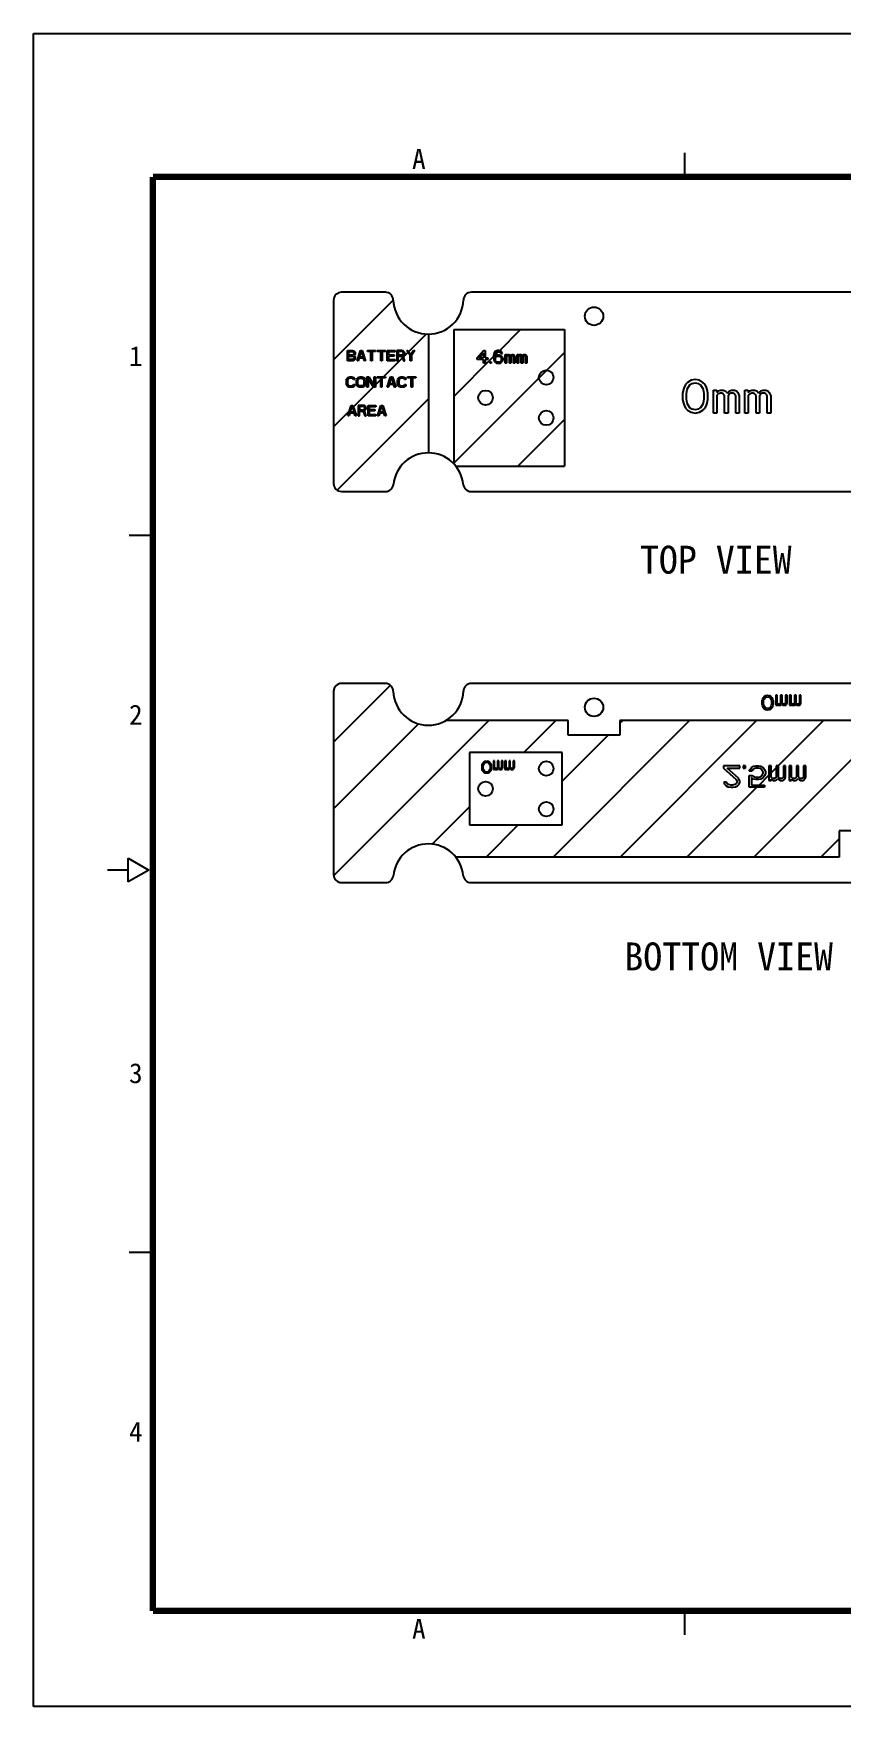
# Model space of a CAD drawing. Header units: millimetres. Extents: x 0 to 297, y 0 to 210.
# Drawn here: x 0 to 101.4, y 0 to 210 of the extents above; entities that cross this region are included whole.
import ezdxf

# ---------------------------------------------------------------- set-up
doc = ezdxf.new("R2010")
doc.units = ezdxf.units.MM
doc.header["$LTSCALE"] = 16.335
doc.layers.get('0').update_dxf_attribs({"linetype": 'CONTINUOUS'})

msp = doc.modelspace()

# ---------------------------------------------------------------- linework, layer by layer
at = {"color": 9, "linetype": 'Continuous'}
for p, q in [((0, 0), (0, 210)), ((0, 210), (297, 210)), ((297, 0), (0, 0))]:
    msp.add_line(p, q, dxfattribs=at)
at = {"color": 7, "linetype": 'Continuous'}
for p, q in [((81.75, 192), (81.75, 195)), ((37.67, 169.03), (45.17, 176.53)), ((37.67, 176.51), (37.67, 153.51)), ((44.17, 177.51), (38.67, 177.51)), ((121.17, 177.51), (54.97, 177.51)), ((47.11, 170.07), (49.3, 172.26)), ((49.57, 172.26), (49.57, 157.36)), ((52.75, 172.85), (52.75, 156)), ((52.75, 172.85), (66.65, 172.85)), ((58.48, 170.18), (61.15, 172.85)), ((66.65, 172.85), (66.65, 155.7)), ((39.4, 168.91), (39.4, 170.21)), ((39.4, 170.21), (40.05, 170.21)), ((40.05, 170.21), (40.19, 170.18)), ((40.19, 170.18), (40.29, 170.1)), ((40.62, 168.91), (41.05, 170.21)), ((41.05, 170.21), (41.27, 170.21)), ((41.27, 170.21), (41.7, 168.91)), ((41.92, 170.07), (41.92, 170.21)), ((41.92, 170.21), (42.95, 170.21)), ((42.95, 170.21), (42.95, 170.07)), ((43.16, 170.07), (43.16, 170.21)), ((43.16, 170.21), (44.19, 170.21)), ((44.19, 170.21), (44.19, 170.07)), ((44.41, 168.91), (44.41, 170.21)), ((44.41, 170.21), (45.39, 170.21)), ((45.39, 170.21), (45.39, 170.04)), ((45.6, 170.21), (45.6, 168.91)), ((46.25, 170.21), (45.6, 170.21)), ((46.39, 170.18), (46.25, 170.21)), ((46.5, 170.1), (46.39, 170.18)), ((47.28, 169.57), (46.85, 170.21)), ((46.85, 170.21), (47.01, 170.21)), ((47.01, 170.21), (47.36, 169.68)), ((47.36, 169.68), (47.71, 170.21)), ((47.88, 170.21), (47.44, 169.57)), ((47.71, 170.21), (47.88, 170.21)), ((55.71, 169.28), (56.51, 170.2)), ((56.51, 170.2), (56.71, 170.2)), ((56.71, 170.2), (56.71, 169.28)), ((58.11, 170.17), (57.94, 170.06)), ((58.27, 170.2), (58.11, 170.17)), ((58.41, 170.2), (58.27, 170.2)), ((58.57, 170.17), (58.41, 170.2)), ((58.74, 170.06), (58.57, 170.17)), ((40.05, 168.91), (39.4, 168.91)), ((39.56, 170.04), (39.56, 169.65)), ((40.08, 170.04), (39.56, 170.04)), ((39.56, 169.65), (40.08, 169.65)), ((39.56, 169.07), (39.56, 169.49)), ((39.56, 169.49), (40.08, 169.49)), ((40.08, 169.07), (39.56, 169.07)), ((40.19, 168.93), (40.05, 168.91)), ((40.16, 170.01), (40.08, 170.04)), ((40.08, 169.65), (40.16, 169.68)), ((40.08, 169.49), (40.16, 169.46)), ((40.16, 169.1), (40.08, 169.07)), ((40.21, 169.96), (40.16, 170.01)), ((40.16, 169.68), (40.21, 169.74)), ((40.16, 169.46), (40.21, 169.4)), ((40.21, 169.16), (40.16, 169.1)), ((40.29, 169.02), (40.19, 168.93)), ((40.24, 169.87), (40.21, 169.96)), ((40.21, 169.74), (40.24, 169.82)), ((40.21, 169.4), (40.24, 169.32)), ((40.24, 169.24), (40.21, 169.16)), ((40.24, 169.82), (40.24, 169.87)), ((40.29, 169.6), (40.24, 169.57)), ((40.24, 169.57), (40.29, 169.54)), ((40.24, 169.32), (40.24, 169.24)), ((40.29, 170.1), (40.38, 169.99)), ((40.38, 169.71), (40.29, 169.6)), ((40.29, 169.54), (40.38, 169.43)), ((40.38, 169.13), (40.29, 169.02)), ((40.38, 169.99), (40.4, 169.9)), ((40.4, 169.79), (40.38, 169.71)), ((40.38, 169.43), (40.4, 169.35)), ((40.4, 169.21), (40.38, 169.13)), ((40.4, 169.9), (40.4, 169.79)), ((40.4, 169.35), (40.4, 169.21)), ((40.78, 168.91), (40.62, 168.91)), ((40.89, 169.24), (40.78, 168.91)), ((41.43, 169.24), (40.89, 169.24)), ((40.92, 169.35), (41.16, 170.1)), ((41.4, 169.35), (40.92, 169.35)), ((41.16, 170.1), (41.4, 169.35)), ((41.54, 168.91), (41.43, 169.24)), ((41.7, 168.91), (41.54, 168.91)), ((42.35, 170.07), (41.92, 170.07)), ((42.35, 168.91), (42.35, 170.07)), ((42.51, 168.91), (42.35, 168.91)), ((42.51, 170.07), (42.51, 168.91)), ((42.95, 170.07), (42.51, 170.07)), ((43.6, 170.07), (43.16, 170.07)), ((43.6, 168.91), (43.6, 170.07)), ((43.76, 168.91), (43.6, 168.91)), ((43.76, 170.07), (43.76, 168.91)), ((44.19, 170.07), (43.76, 170.07)), ((43.94, 166.9), (46.31, 169.27)), ((45.39, 168.91), (44.41, 168.91)), ((44.57, 170.04), (44.57, 169.68)), ((45.39, 170.04), (44.57, 170.04)), ((44.57, 169.68), (45.28, 169.68)), ((44.57, 169.51), (44.57, 169.07)), ((45.28, 169.51), (44.57, 169.51)), ((44.57, 169.07), (45.39, 169.07)), ((45.28, 169.68), (45.28, 169.51)), ((45.39, 169.07), (45.39, 168.91)), ((45.6, 168.91), (45.76, 168.91)), ((45.76, 170.07), (45.76, 169.65)), ((46.28, 170.07), (45.76, 170.07)), ((45.76, 169.65), (46.28, 169.65)), ((45.76, 168.91), (45.76, 169.49)), ((45.76, 169.49), (46.23, 169.49)), ((46.23, 169.49), (46.44, 168.91)), ((46.36, 170.04), (46.28, 170.07)), ((46.28, 169.65), (46.36, 169.68)), ((46.41, 169.99), (46.36, 170.04)), ((46.36, 169.68), (46.41, 169.74)), ((46.39, 169.54), (46.5, 169.6)), ((46.63, 168.91), (46.39, 169.54)), ((46.44, 169.9), (46.41, 169.99)), ((46.41, 169.74), (46.44, 169.82)), ((46.44, 169.4), (47.01, 169.97)), ((46.44, 169.82), (46.44, 169.9)), ((46.44, 168.91), (46.63, 168.91)), ((46.58, 169.99), (46.5, 170.1)), ((46.5, 169.6), (46.58, 169.71)), ((46.6, 169.9), (46.58, 169.99)), ((46.58, 169.71), (46.6, 169.79)), ((46.6, 169.79), (46.6, 169.9)), ((47.28, 168.91), (47.28, 169.57)), ((47.44, 168.91), (47.28, 168.91)), ((47.44, 169.57), (47.44, 168.91)), ((52.75, 156.05), (66.65, 169.95)), ((52.75, 164.45), (57.74, 169.44)), ((55.71, 169.08), (55.71, 169.28)), ((56.51, 169.08), (55.71, 169.08)), ((55.94, 169.28), (56.51, 169.93)), ((56.51, 169.28), (55.94, 169.28)), ((56.51, 169.93), (56.51, 169.28)), ((56.51, 168.6), (56.51, 169.08)), ((56.71, 168.6), (56.51, 168.6)), ((56.71, 169.28), (57.04, 169.28)), ((56.71, 169.08), (56.71, 168.6)), ((57.04, 169.08), (56.71, 169.08)), ((57.04, 169.28), (57.04, 169.08)), ((57.31, 168.6), (57.31, 168.77)), ((57.31, 168.77), (57.47, 168.77)), ((57.47, 168.6), (57.31, 168.6)), ((57.47, 168.77), (57.47, 168.6)), ((57.77, 169.76), (57.74, 169.52)), ((57.74, 169.52), (57.74, 169.28)), ((57.74, 169.28), (57.77, 169.04)), ((57.84, 169.93), (57.77, 169.76)), ((57.77, 169.04), (57.84, 168.87)), ((57.94, 170.06), (57.84, 169.93)), ((57.84, 168.87), (57.94, 168.74)), ((57.91, 169.52), (57.94, 169.72)), ((58.11, 169.59), (57.91, 169.45)), ((57.91, 169.45), (57.91, 169.52)), ((57.92, 169.63), (58.33, 170.03)), ((57.94, 169.72), (57.97, 169.83)), ((57.97, 169.28), (57.94, 169.18)), ((57.94, 169.18), (57.94, 169.08)), ((57.94, 169.08), (57.97, 168.97)), ((57.94, 168.74), (58.11, 168.63)), ((57.97, 169.83), (58.04, 169.93)), ((58.04, 169.35), (57.97, 169.28)), ((57.97, 168.97), (58.04, 168.87)), ((58.04, 169.93), (58.14, 170)), ((58.14, 169.42), (58.04, 169.35)), ((58.04, 168.87), (58.14, 168.8)), ((58.27, 169.62), (58.11, 169.59)), ((58.11, 168.63), (58.27, 168.6)), ((58.14, 170), (58.24, 170.03)), ((58.24, 169.45), (58.14, 169.42)), ((58.14, 168.8), (58.24, 168.77)), ((58.24, 170.03), (58.44, 170.03)), ((58.47, 169.45), (58.24, 169.45)), ((58.24, 168.77), (58.47, 168.77)), ((58.44, 169.62), (58.27, 169.62)), ((58.27, 168.6), (58.44, 168.6)), ((58.44, 170.03), (58.54, 170)), ((58.61, 169.59), (58.44, 169.62)), ((58.44, 168.6), (58.61, 168.63)), ((58.57, 169.42), (58.47, 169.45)), ((58.47, 168.77), (58.57, 168.8)), ((58.54, 170), (58.64, 169.93)), ((58.67, 169.35), (58.57, 169.42)), ((58.57, 168.8), (58.67, 168.87)), ((58.77, 169.48), (58.61, 169.59)), ((58.61, 168.63), (58.77, 168.74)), ((58.64, 169.93), (58.71, 169.83)), ((58.74, 169.28), (58.67, 169.35)), ((58.67, 168.87), (58.74, 168.97)), ((58.71, 169.83), (58.87, 169.83)), ((58.84, 169.93), (58.74, 170.06)), ((58.77, 169.18), (58.74, 169.28)), ((58.74, 168.97), (58.77, 169.08)), ((58.87, 169.38), (58.77, 169.48)), ((58.77, 169.08), (58.77, 169.18)), ((58.77, 168.74), (58.87, 168.87)), ((58.87, 169.83), (58.84, 169.93)), ((58.94, 169.21), (58.87, 169.38)), ((58.87, 168.87), (58.94, 169.04)), ((58.94, 169.04), (58.94, 169.21)), ((59.21, 168.6), (59.21, 169.69)), ((59.21, 169.69), (59.37, 169.69)), ((59.37, 168.6), (59.21, 168.6)), ((59.37, 169.69), (59.37, 169.59)), ((59.37, 169.59), (59.44, 169.65)), ((59.44, 169.52), (59.37, 169.45)), ((59.37, 169.45), (59.37, 168.6)), ((59.44, 169.65), (59.54, 169.69)), ((59.54, 169.55), (59.44, 169.52)), ((59.54, 169.69), (59.67, 169.69)), ((59.61, 169.55), (59.54, 169.55)), ((59.67, 169.52), (59.61, 169.55)), ((59.67, 169.69), (59.77, 169.65)), ((59.71, 169.48), (59.67, 169.52)), ((59.74, 169.42), (59.71, 169.48)), ((59.74, 168.6), (59.74, 169.42)), ((59.91, 168.6), (59.74, 168.6)), ((59.77, 169.65), (59.87, 169.55)), ((59.87, 169.55), (59.97, 169.65)), ((59.94, 169.48), (59.91, 169.42)), ((59.91, 169.42), (59.91, 168.6)), ((59.97, 169.52), (59.94, 169.48)), ((59.97, 169.65), (60.07, 169.69)), ((60.04, 169.55), (59.97, 169.52)), ((60.14, 169.55), (60.04, 169.55)), ((60.07, 169.69), (60.21, 169.69)), ((60.21, 169.52), (60.14, 169.55)), ((60.21, 169.69), (60.31, 169.65)), ((60.24, 169.48), (60.21, 169.52)), ((60.27, 169.42), (60.24, 169.48)), ((60.27, 168.6), (60.27, 169.42)), ((60.44, 168.6), (60.27, 168.6)), ((60.31, 169.65), (60.37, 169.59)), ((60.37, 169.59), (60.44, 169.42)), ((60.44, 169.42), (60.44, 168.6)), ((60.71, 168.6), (60.71, 169.69)), ((60.71, 169.69), (60.87, 169.69)), ((60.87, 168.6), (60.71, 168.6)), ((60.87, 169.69), (60.87, 169.59)), ((60.87, 169.59), (60.94, 169.65)), ((60.94, 169.52), (60.87, 169.45)), ((60.87, 169.45), (60.87, 168.6)), ((60.94, 169.65), (61.04, 169.69)), ((61.04, 169.55), (60.94, 169.52)), ((61.04, 169.69), (61.17, 169.69)), ((61.11, 169.55), (61.04, 169.55)), ((61.17, 169.52), (61.11, 169.55)), ((61.17, 169.69), (61.27, 169.65)), ((61.21, 169.48), (61.17, 169.52)), ((61.24, 169.42), (61.21, 169.48)), ((61.24, 168.6), (61.24, 169.42)), ((61.41, 168.6), (61.24, 168.6)), ((61.27, 169.65), (61.37, 169.55)), ((61.37, 169.55), (61.47, 169.65)), ((61.44, 169.48), (61.41, 169.42)), ((61.41, 169.42), (61.41, 168.6)), ((61.47, 169.52), (61.44, 169.48)), ((61.47, 169.65), (61.57, 169.69)), ((61.54, 169.55), (61.47, 169.52)), ((61.64, 169.55), (61.54, 169.55)), ((61.57, 169.69), (61.71, 169.69)), ((61.71, 169.52), (61.64, 169.55)), ((61.71, 169.69), (61.81, 169.65)), ((61.74, 169.48), (61.71, 169.52)), ((61.77, 169.42), (61.74, 169.48)), ((61.77, 168.6), (61.77, 169.42)), ((61.94, 168.6), (61.77, 168.6)), ((61.81, 169.65), (61.87, 169.59)), ((61.87, 169.59), (61.94, 169.42)), ((61.94, 169.42), (61.94, 168.6)), ((39.28, 166.45), (39.31, 166.59)), ((39.28, 166.04), (39.28, 166.45)), ((39.31, 165.9), (39.28, 166.04)), ((39.31, 166.59), (39.36, 166.7)), ((39.36, 165.79), (39.31, 165.9)), ((39.36, 166.7), (39.47, 166.81)), ((39.47, 166.56), (39.44, 166.45)), ((39.44, 166.45), (39.44, 166.04)), ((39.44, 166.04), (39.47, 165.93)), ((39.47, 166.81), (39.58, 166.87)), ((39.52, 166.65), (39.47, 166.56)), ((39.47, 165.93), (39.52, 165.85)), ((39.61, 166.7), (39.52, 166.65)), ((39.58, 166.87), (39.71, 166.9)), ((39.71, 166.73), (39.61, 166.7)), ((39.71, 166.9), (39.96, 166.9)), ((39.96, 166.73), (39.71, 166.73)), ((39.96, 166.9), (40.09, 166.87)), ((40.07, 166.7), (39.96, 166.73)), ((40.15, 166.65), (40.07, 166.7)), ((40.09, 166.87), (40.2, 166.81)), ((40.17, 166.56), (40.15, 166.65)), ((40.15, 165.85), (40.17, 165.93)), ((40.34, 166.56), (40.17, 166.56)), ((40.17, 165.93), (40.34, 165.93)), ((40.2, 166.81), (40.31, 166.7)), ((40.31, 166.7), (40.34, 166.56)), ((40.34, 165.93), (40.31, 165.79)), ((40.55, 166.45), (40.58, 166.59)), ((40.55, 166.04), (40.55, 166.45)), ((40.58, 165.9), (40.55, 166.04)), ((40.58, 166.59), (40.63, 166.7)), ((40.63, 165.79), (40.58, 165.9)), ((40.63, 166.7), (40.74, 166.81)), ((40.72, 166.45), (40.74, 166.56)), ((40.72, 166.04), (40.72, 166.45)), ((40.74, 165.93), (40.72, 166.04)), ((40.74, 166.81), (40.85, 166.87)), ((40.74, 166.56), (40.8, 166.65)), ((40.8, 165.85), (40.74, 165.93)), ((40.8, 166.65), (40.88, 166.7)), ((40.85, 166.87), (40.99, 166.9)), ((40.88, 166.7), (40.99, 166.73)), ((40.99, 166.9), (41.2, 166.9)), ((40.99, 166.73), (41.2, 166.73)), ((41.2, 166.9), (41.34, 166.87)), ((41.2, 166.73), (41.31, 166.7)), ((41.31, 166.7), (41.39, 166.65)), ((41.34, 166.87), (41.45, 166.81)), ((41.39, 166.65), (41.45, 166.56)), ((41.45, 165.93), (41.39, 165.85)), ((41.45, 166.81), (41.56, 166.7)), ((41.45, 166.56), (41.47, 166.45)), ((41.47, 166.04), (41.45, 165.93)), ((41.47, 166.45), (41.47, 166.04)), ((41.56, 166.7), (41.61, 166.59)), ((41.61, 165.9), (41.56, 165.79)), ((41.61, 166.59), (41.64, 166.45)), ((41.64, 166.04), (41.61, 165.9)), ((41.64, 166.45), (41.64, 166.04)), ((41.85, 165.6), (41.85, 166.9)), ((41.85, 166.9), (42.1, 166.9)), ((42.02, 166.73), (42.02, 165.6)), ((42.69, 165.6), (42.02, 166.73)), ((42.1, 166.9), (42.77, 165.79)), ((42.77, 165.79), (42.77, 166.9)), ((42.77, 166.9), (42.94, 166.9)), ((42.94, 166.9), (42.94, 165.6)), ((42.94, 165.9), (43.59, 166.55)), ((43.15, 166.76), (43.15, 166.9)), ((43.15, 166.9), (44.18, 166.9)), ((43.59, 166.76), (43.15, 166.76)), ((43.59, 165.6), (43.59, 166.76)), ((43.75, 166.76), (43.75, 165.6)), ((43.75, 166.71), (43.8, 166.76)), ((44.18, 166.76), (43.75, 166.76)), ((44.18, 166.9), (44.18, 166.76)), ((44.4, 165.6), (44.83, 166.9)), ((44.67, 165.93), (44.56, 165.6)), ((45.21, 165.93), (44.67, 165.93)), ((44.7, 166.04), (44.94, 166.79)), ((45.18, 166.04), (44.7, 166.04)), ((44.83, 166.9), (45.05, 166.9)), ((44.94, 166.79), (45.18, 166.04)), ((45.05, 166.9), (45.48, 165.6)), ((45.32, 165.6), (45.21, 165.93)), ((45.7, 166.45), (45.73, 166.59)), ((45.7, 166.04), (45.7, 166.45)), ((45.73, 165.9), (45.7, 166.04)), ((45.73, 166.59), (45.78, 166.7)), ((45.78, 165.79), (45.73, 165.9)), ((45.78, 166.7), (45.89, 166.81)), ((45.89, 166.56), (45.86, 166.45)), ((45.86, 166.45), (45.86, 166.04)), ((45.86, 166.04), (45.89, 165.93)), ((45.89, 166.81), (46, 166.87)), ((45.94, 166.65), (45.89, 166.56)), ((45.89, 165.93), (45.94, 165.85)), ((46.02, 166.7), (45.94, 166.65)), ((46, 166.87), (46.13, 166.9)), ((46.13, 166.73), (46.02, 166.7)), ((46.13, 166.9), (46.38, 166.9)), ((46.38, 166.73), (46.13, 166.73)), ((46.38, 166.9), (46.51, 166.87)), ((46.48, 166.7), (46.38, 166.73)), ((46.57, 166.65), (46.48, 166.7)), ((46.51, 166.87), (46.62, 166.81)), ((46.59, 166.56), (46.57, 166.65)), ((46.57, 165.85), (46.59, 165.93)), ((46.76, 166.56), (46.59, 166.56)), ((46.59, 165.93), (46.76, 165.93)), ((46.62, 166.81), (46.73, 166.7)), ((46.73, 166.7), (46.76, 166.56)), ((46.76, 165.93), (46.73, 165.79)), ((46.97, 166.76), (46.97, 166.9)), ((46.97, 166.9), (48, 166.9)), ((47.41, 166.76), (46.97, 166.76)), ((47.41, 165.6), (47.41, 166.76)), ((47.57, 166.76), (47.57, 165.6)), ((48, 166.76), (47.57, 166.76)), ((48, 166.9), (48, 166.76)), ((81.84, 165.94), (81.67, 165.58)), ((82.1, 166.21), (81.84, 165.94)), ((82.54, 166.48), (82.1, 166.21)), ((82.63, 166.03), (82.37, 165.85)), ((83.07, 166.57), (82.54, 166.48)), ((83.07, 166.12), (82.63, 166.03)), ((83.6, 166.48), (83.07, 166.57)), ((83.51, 166.03), (83.07, 166.12)), ((83.77, 165.85), (83.51, 166.03)), ((84.03, 166.21), (83.6, 166.48)), ((84.3, 165.94), (84.03, 166.21)), ((84.47, 165.58), (84.3, 165.94)), ((38.12, 152.67), (49.57, 164.13)), ((39.47, 165.68), (39.36, 165.79)), ((39.58, 165.62), (39.47, 165.68)), ((39.52, 165.85), (39.61, 165.79)), ((39.71, 165.6), (39.58, 165.62)), ((39.61, 165.79), (39.71, 165.76)), ((39.71, 165.76), (39.96, 165.76)), ((39.96, 165.6), (39.71, 165.6)), ((39.96, 165.76), (40.07, 165.79)), ((40.09, 165.62), (39.96, 165.6)), ((40.07, 165.79), (40.15, 165.85)), ((40.2, 165.68), (40.09, 165.62)), ((40.16, 163.12), (42.67, 165.63)), ((40.31, 165.79), (40.2, 165.68)), ((40.74, 165.68), (40.63, 165.79)), ((40.85, 165.62), (40.74, 165.68)), ((40.88, 165.79), (40.8, 165.85)), ((40.99, 165.6), (40.85, 165.62)), ((40.99, 165.76), (40.88, 165.79)), ((41.2, 165.76), (40.99, 165.76)), ((41.2, 165.6), (40.99, 165.6)), ((41.31, 165.79), (41.2, 165.76)), ((41.34, 165.62), (41.2, 165.6)), ((41.39, 165.85), (41.31, 165.79)), ((41.45, 165.68), (41.34, 165.62)), ((41.56, 165.79), (41.45, 165.68)), ((42.02, 165.6), (41.85, 165.6)), ((42.94, 165.6), (42.69, 165.6)), ((43.75, 165.6), (43.59, 165.6)), ((44.56, 165.6), (44.4, 165.6)), ((45.48, 165.6), (45.32, 165.6)), ((45.89, 165.68), (45.78, 165.79)), ((46, 165.62), (45.89, 165.68)), ((45.94, 165.85), (46.02, 165.79)), ((46.13, 165.6), (46, 165.62)), ((46.02, 165.79), (46.13, 165.76)), ((46.13, 165.76), (46.38, 165.76)), ((46.38, 165.6), (46.13, 165.6)), ((46.38, 165.76), (46.48, 165.79)), ((46.51, 165.62), (46.38, 165.6)), ((46.48, 165.79), (46.57, 165.85)), ((46.62, 165.68), (46.51, 165.62)), ((46.73, 165.79), (46.62, 165.68)), ((47.57, 165.6), (47.41, 165.6)), ((81.58, 165.31), (81.49, 164.86)), ((81.49, 164.86), (81.49, 164.06)), ((81.49, 164.06), (81.58, 163.61)), ((81.67, 165.58), (81.58, 165.31)), ((82.02, 165.31), (81.93, 164.77)), ((81.93, 164.77), (81.93, 164.15)), ((81.93, 164.15), (82.02, 163.61)), ((82.37, 165.85), (82.02, 165.31)), ((84.12, 165.31), (83.77, 165.85)), ((84.21, 164.77), (84.12, 165.31)), ((84.12, 163.61), (84.21, 164.15)), ((84.21, 164.15), (84.21, 164.77)), ((84.56, 165.31), (84.47, 165.58)), ((84.65, 164.86), (84.56, 165.31)), ((84.56, 163.61), (84.65, 164.06)), ((84.65, 164.06), (84.65, 164.86)), ((85.35, 162.36), (85.35, 165.22)), ((85.35, 165.22), (85.79, 165.22)), ((85.79, 165.22), (85.79, 164.95)), ((85.79, 164.95), (85.96, 165.13)), ((85.96, 164.77), (85.79, 164.6)), ((85.79, 164.6), (85.79, 162.36)), ((85.96, 165.13), (86.23, 165.22)), ((86.23, 164.86), (85.96, 164.77)), ((86.23, 165.22), (86.58, 165.22)), ((86.4, 164.86), (86.23, 164.86)), ((86.58, 164.77), (86.4, 164.86)), ((86.58, 165.22), (86.84, 165.13)), ((86.66, 164.69), (86.58, 164.77)), ((86.75, 164.51), (86.66, 164.69)), ((86.75, 162.36), (86.75, 164.51)), ((86.84, 165.13), (87.1, 164.86)), ((87.1, 164.86), (87.37, 165.13)), ((87.28, 164.69), (87.19, 164.51)), ((87.19, 164.51), (87.19, 162.36)), ((87.37, 164.77), (87.28, 164.69)), ((87.37, 165.13), (87.63, 165.22)), ((87.54, 164.86), (87.37, 164.77)), ((87.81, 164.86), (87.54, 164.86)), ((87.63, 165.22), (87.98, 165.22)), ((87.98, 164.77), (87.81, 164.86)), ((87.98, 165.22), (88.24, 165.13)), ((88.07, 164.69), (87.98, 164.77)), ((88.16, 164.51), (88.07, 164.69)), ((88.16, 162.36), (88.16, 164.51)), ((88.24, 165.13), (88.42, 164.95)), ((88.42, 164.95), (88.59, 164.51)), ((88.59, 164.51), (88.59, 162.36)), ((89.3, 162.36), (89.3, 165.22)), ((89.3, 165.22), (89.73, 165.22)), ((89.73, 165.22), (89.73, 164.95)), ((89.73, 164.95), (89.91, 165.13)), ((89.91, 164.77), (89.73, 164.6)), ((89.73, 164.6), (89.73, 162.36)), ((89.91, 165.13), (90.17, 165.22)), ((90.17, 164.86), (89.91, 164.77)), ((90.17, 165.22), (90.52, 165.22)), ((90.35, 164.86), (90.17, 164.86)), ((90.52, 164.77), (90.35, 164.86)), ((90.52, 165.22), (90.79, 165.13)), ((90.61, 164.69), (90.52, 164.77)), ((90.7, 164.51), (90.61, 164.69)), ((90.7, 162.36), (90.7, 164.51)), ((90.79, 165.13), (91.05, 164.86)), ((91.05, 164.86), (91.31, 165.13)), ((91.23, 164.69), (91.14, 164.51)), ((91.14, 164.51), (91.14, 162.36)), ((91.31, 164.77), (91.23, 164.69)), ((91.31, 165.13), (91.58, 165.22)), ((91.49, 164.86), (91.31, 164.77)), ((91.75, 164.86), (91.49, 164.86)), ((91.58, 165.22), (91.93, 165.22)), ((91.93, 164.77), (91.75, 164.86)), ((91.93, 165.22), (92.19, 165.13)), ((92.02, 164.69), (91.93, 164.77)), ((92.1, 164.51), (92.02, 164.69)), ((92.1, 162.36), (92.1, 164.51)), ((92.19, 165.13), (92.37, 164.95)), ((92.37, 164.95), (92.54, 164.51)), ((92.54, 164.51), (92.54, 162.36)), ((37.67, 160.63), (39.65, 162.61)), ((39.45, 162.02), (39.88, 163.32)), ((39.61, 162.02), (39.45, 162.02)), ((39.72, 162.35), (39.61, 162.02)), ((40.26, 162.35), (39.72, 162.35)), ((39.75, 162.46), (39.99, 163.21)), ((40.24, 162.46), (39.75, 162.46)), ((39.87, 162.83), (40.05, 163.01)), ((39.88, 163.32), (40.1, 163.32)), ((39.99, 163.21), (40.24, 162.46)), ((40.1, 163.32), (40.53, 162.02)), ((40.37, 162.02), (40.26, 162.35)), ((40.53, 162.02), (40.37, 162.02)), ((40.75, 163.32), (40.75, 162.02)), ((41.4, 163.32), (40.75, 163.32)), ((40.75, 162.02), (40.91, 162.02)), ((40.91, 163.18), (40.91, 162.76)), ((41.43, 163.18), (40.91, 163.18)), ((40.91, 162.76), (41.43, 162.76)), ((40.91, 162.02), (40.91, 162.6)), ((40.91, 162.6), (41.37, 162.6)), ((41.37, 162.6), (41.59, 162.02)), ((41.54, 163.29), (41.4, 163.32)), ((41.51, 163.15), (41.43, 163.18)), ((41.43, 162.76), (41.51, 162.79)), ((41.56, 163.1), (41.51, 163.15)), ((41.51, 162.79), (41.56, 162.85)), ((41.64, 163.21), (41.54, 163.29)), ((41.54, 162.65), (41.64, 162.71)), ((41.78, 162.02), (41.54, 162.65)), ((41.59, 163.01), (41.56, 163.1)), ((41.56, 162.85), (41.59, 162.93)), ((41.59, 162.93), (41.59, 163.01)), ((41.59, 162.02), (41.78, 162.02)), ((41.73, 163.1), (41.64, 163.21)), ((41.64, 162.71), (41.73, 162.82)), ((41.75, 163.01), (41.73, 163.1)), ((41.73, 162.82), (41.75, 162.9)), ((41.75, 162.9), (41.75, 163.01)), ((42, 162.02), (42, 163.32)), ((42, 163.32), (42.97, 163.32)), ((42.97, 162.02), (42, 162.02)), ((42.16, 163.15), (42.16, 162.79)), ((42.97, 163.15), (42.16, 163.15)), ((42.16, 162.79), (42.86, 162.79)), ((42.16, 162.62), (42.16, 162.18)), ((42.86, 162.62), (42.16, 162.62)), ((42.16, 162.18), (42.97, 162.18)), ((42.86, 162.79), (42.86, 162.62)), ((42.97, 163.32), (42.97, 163.15)), ((42.97, 162.18), (42.97, 162.02)), ((43.19, 162.02), (43.62, 163.32)), ((43.35, 162.02), (43.19, 162.02)), ((43.46, 162.35), (43.35, 162.02)), ((44, 162.35), (43.46, 162.35)), ((43.49, 162.46), (43.73, 163.21)), ((43.97, 162.46), (43.49, 162.46)), ((43.62, 163.32), (43.84, 163.32)), ((43.73, 163.21), (43.97, 162.46)), ((43.84, 163.32), (44.27, 162.02)), ((44.11, 162.02), (44, 162.35)), ((44.27, 162.02), (44.11, 162.02)), ((81.58, 163.61), (81.67, 163.34)), ((81.67, 163.34), (81.84, 162.98)), ((81.84, 162.98), (82.1, 162.71)), ((82.02, 163.61), (82.37, 163.07)), ((82.1, 162.71), (82.54, 162.45)), ((82.37, 163.07), (82.63, 162.89)), ((82.54, 162.45), (83.07, 162.36)), ((82.63, 162.89), (83.07, 162.8)), ((83.07, 162.8), (83.51, 162.89)), ((83.07, 162.36), (83.6, 162.45)), ((83.51, 162.89), (83.77, 163.07)), ((83.6, 162.45), (84.03, 162.71)), ((83.77, 163.07), (84.12, 163.61)), ((84.03, 162.71), (84.3, 162.98)), ((84.3, 162.98), (84.47, 163.34)), ((84.47, 163.34), (84.56, 163.61)), ((85.79, 162.36), (85.35, 162.36)), ((87.19, 162.36), (86.75, 162.36)), ((88.59, 162.36), (88.16, 162.36)), ((89.73, 162.36), (89.3, 162.36)), ((91.14, 162.36), (90.7, 162.36)), ((92.54, 162.36), (92.1, 162.36)), ((60.8, 155.7), (66.65, 161.55)), ((53.01, 155.7), (66.65, 155.7)), ((38.67, 152.51), (44.2, 152.51)), ((54.94, 152.51), (121.2, 152.51)), ((15, 147), (12, 147)), ((37.67, 121.06), (44.8, 128.19)), ((44.17, 128.42), (38.67, 128.42)), ((121.17, 128.42), (54.97, 128.42)), ((37.67, 127.42), (37.67, 104.42)), ((91.46, 126.18), (91.5, 126.38)), ((91.46, 125.83), (91.46, 126.18)), ((91.5, 126.38), (91.54, 126.5)), ((91.54, 126.5), (91.62, 126.66)), ((91.62, 126.66), (91.73, 126.78)), ((91.65, 126.14), (91.69, 126.38)), ((91.65, 125.87), (91.65, 126.14)), ((91.69, 126.38), (91.85, 126.62)), ((91.73, 126.78), (91.93, 126.9)), ((91.85, 126.62), (91.96, 126.7)), ((91.93, 126.9), (92.16, 126.94)), ((91.96, 126.7), (92.16, 126.74)), ((92.16, 126.94), (92.39, 126.9)), ((92.16, 126.74), (92.35, 126.7)), ((92.35, 126.7), (92.47, 126.62)), ((92.39, 126.9), (92.58, 126.78)), ((92.47, 126.62), (92.62, 126.38)), ((92.58, 126.78), (92.7, 126.66)), ((92.62, 126.38), (92.66, 126.14)), ((92.66, 126.14), (92.66, 125.87)), ((92.7, 126.66), (92.78, 126.5)), ((92.78, 126.5), (92.82, 126.38)), ((92.82, 126.38), (92.86, 126.18)), ((92.86, 126.18), (92.86, 125.83)), ((93.17, 126.94), (93.17, 125.67)), ((93.36, 126.94), (93.17, 126.94)), ((93.36, 125.95), (93.36, 126.94)), ((93.79, 126.94), (93.79, 125.99)), ((93.98, 126.94), (93.79, 126.94)), ((93.98, 125.99), (93.98, 126.94)), ((94.41, 126.94), (94.41, 125.99)), ((94.6, 126.94), (94.41, 126.94)), ((94.6, 125.99), (94.6, 126.94)), ((94.91, 126.94), (94.91, 125.67)), ((95.1, 126.94), (94.91, 126.94)), ((95.1, 125.95), (95.1, 126.94)), ((95.53, 126.94), (95.53, 125.99)), ((95.72, 126.94), (95.53, 126.94)), ((95.72, 125.99), (95.72, 126.94)), ((96.15, 126.94), (96.15, 125.99)), ((96.34, 126.94), (96.15, 126.94)), ((96.34, 125.99), (96.34, 126.94)), ((91.5, 125.63), (91.46, 125.83)), ((91.54, 125.51), (91.5, 125.63)), ((91.62, 125.35), (91.54, 125.51)), ((91.73, 125.23), (91.62, 125.35)), ((91.69, 125.63), (91.65, 125.87)), ((91.85, 125.39), (91.69, 125.63)), ((91.93, 125.12), (91.73, 125.23)), ((91.96, 125.31), (91.85, 125.39)), ((92.16, 125.08), (91.93, 125.12)), ((92.16, 125.27), (91.96, 125.31)), ((92.35, 125.31), (92.16, 125.27)), ((92.39, 125.12), (92.16, 125.08)), ((92.47, 125.39), (92.35, 125.31)), ((92.58, 125.23), (92.39, 125.12)), ((92.62, 125.63), (92.47, 125.39)), ((92.7, 125.35), (92.58, 125.23)), ((92.66, 125.87), (92.62, 125.63)), ((92.78, 125.51), (92.7, 125.35)), ((92.82, 125.63), (92.78, 125.51)), ((92.86, 125.83), (92.82, 125.63)), ((93.17, 125.67), (93.36, 125.67)), ((93.44, 125.87), (93.36, 125.95)), ((93.36, 125.67), (93.36, 125.79)), ((93.36, 125.79), (93.44, 125.71)), ((93.55, 125.83), (93.44, 125.87)), ((93.44, 125.71), (93.55, 125.67)), ((93.63, 125.83), (93.55, 125.83)), ((93.55, 125.67), (93.71, 125.67)), ((93.71, 125.87), (93.63, 125.83)), ((93.75, 125.91), (93.71, 125.87)), ((93.71, 125.67), (93.82, 125.71)), ((93.79, 125.99), (93.75, 125.91)), ((93.82, 125.71), (93.94, 125.83)), ((93.94, 125.83), (94.06, 125.71)), ((94.02, 125.91), (93.98, 125.99)), ((94.06, 125.87), (94.02, 125.91)), ((94.13, 125.83), (94.06, 125.87)), ((94.06, 125.71), (94.17, 125.67)), ((94.25, 125.83), (94.13, 125.83)), ((94.17, 125.67), (94.33, 125.67)), ((94.33, 125.87), (94.25, 125.83)), ((94.37, 125.91), (94.33, 125.87)), ((94.33, 125.67), (94.44, 125.71)), ((94.41, 125.99), (94.37, 125.91)), ((94.44, 125.71), (94.52, 125.79)), ((94.52, 125.79), (94.6, 125.99)), ((94.91, 125.67), (95.1, 125.67)), ((95.18, 125.87), (95.1, 125.95)), ((95.1, 125.67), (95.1, 125.79)), ((95.1, 125.79), (95.18, 125.71)), ((95.3, 125.83), (95.18, 125.87)), ((95.18, 125.71), (95.3, 125.67)), ((95.37, 125.83), (95.3, 125.83)), ((95.3, 125.67), (95.45, 125.67)), ((95.45, 125.87), (95.37, 125.83)), ((95.49, 125.91), (95.45, 125.87)), ((95.45, 125.67), (95.57, 125.71)), ((95.53, 125.99), (95.49, 125.91)), ((95.57, 125.71), (95.68, 125.83)), ((95.68, 125.83), (95.8, 125.71)), ((95.76, 125.91), (95.72, 125.99)), ((95.8, 125.87), (95.76, 125.91)), ((95.88, 125.83), (95.8, 125.87)), ((95.8, 125.71), (95.92, 125.67)), ((95.99, 125.83), (95.88, 125.83)), ((95.92, 125.67), (96.07, 125.67)), ((96.07, 125.87), (95.99, 125.83)), ((96.11, 125.91), (96.07, 125.87)), ((96.07, 125.67), (96.19, 125.71)), ((96.15, 125.99), (96.11, 125.91)), ((96.19, 125.71), (96.27, 125.79)), ((96.27, 125.79), (96.34, 125.99)), ((37.67, 112.66), (48.35, 123.34)), ((37.68, 104.27), (57.17, 123.76)), ((67.12, 123.76), (51.77, 123.76)), ((61.54, 119.73), (65.57, 123.76)), ((65.23, 106.62), (82.37, 123.76)), ((66.37, 116.16), (72.13, 121.92)), ((67.12, 121.92), (67.12, 123.76)), ((73.62, 121.92), (67.12, 121.92)), ((73.62, 123.76), (73.62, 121.92)), ((73.62, 123.41), (73.97, 123.76)), ((124.37, 123.76), (73.62, 123.76)), ((73.63, 106.62), (90.77, 123.76)), ((90.43, 106.62), (107.57, 123.76)), ((93.5, 118.09), (99.17, 123.76)), ((54.75, 119.73), (54.75, 110.65)), ((66.37, 119.73), (54.75, 119.73)), ((66.37, 110.65), (66.37, 119.73)), ((56.31, 118.06), (56.34, 118.22)), ((56.31, 117.76), (56.31, 118.06)), ((56.34, 117.6), (56.31, 117.76)), ((56.34, 118.22), (56.37, 118.32)), ((56.37, 118.32), (56.44, 118.45)), ((56.44, 118.45), (56.54, 118.55)), ((56.47, 118.03), (56.5, 118.22)), ((56.47, 117.8), (56.47, 118.03)), ((56.5, 117.6), (56.47, 117.8)), ((56.5, 118.22), (56.63, 118.42)), ((56.54, 118.55), (56.7, 118.65)), ((56.63, 118.42), (56.73, 118.49)), ((56.7, 118.65), (56.89, 118.69)), ((56.73, 118.49), (56.89, 118.52)), ((56.89, 118.69), (57.09, 118.65)), ((56.89, 118.52), (57.05, 118.49)), ((57.05, 118.49), (57.15, 118.42)), ((57.09, 118.65), (57.25, 118.55)), ((57.15, 118.42), (57.28, 118.22)), ((57.25, 118.55), (57.34, 118.45)), ((57.28, 118.22), (57.31, 118.03)), ((57.31, 117.8), (57.28, 117.6)), ((57.31, 118.03), (57.31, 117.8)), ((57.34, 118.45), (57.41, 118.32)), ((57.41, 118.32), (57.44, 118.22)), ((57.44, 118.22), (57.47, 118.06)), ((57.47, 117.76), (57.44, 117.6)), ((57.47, 118.06), (57.47, 117.76)), ((57.73, 118.69), (57.73, 117.63)), ((57.89, 118.69), (57.73, 118.69)), ((57.73, 117.63), (57.89, 117.63)), ((57.89, 117.86), (57.89, 118.69)), ((57.96, 117.8), (57.89, 117.86)), ((57.89, 117.63), (57.89, 117.73)), ((57.89, 117.73), (57.96, 117.66)), ((58.05, 117.76), (57.96, 117.8)), ((57.96, 117.66), (58.05, 117.63)), ((58.12, 117.76), (58.05, 117.76)), ((58.05, 117.63), (58.18, 117.63)), ((58.18, 117.8), (58.12, 117.76)), ((58.22, 117.83), (58.18, 117.8)), ((58.18, 117.63), (58.28, 117.66)), ((58.25, 117.89), (58.22, 117.83)), ((58.25, 118.69), (58.25, 117.89)), ((58.41, 118.69), (58.25, 118.69)), ((58.28, 117.66), (58.38, 117.76)), ((58.38, 117.76), (58.47, 117.66)), ((58.41, 117.89), (58.41, 118.69)), ((58.44, 117.83), (58.41, 117.89)), ((58.47, 117.8), (58.44, 117.83)), ((58.54, 117.76), (58.47, 117.8)), ((58.47, 117.66), (58.57, 117.63)), ((58.64, 117.76), (58.54, 117.76)), ((58.57, 117.63), (58.7, 117.63)), ((58.7, 117.8), (58.64, 117.76)), ((58.73, 117.83), (58.7, 117.8)), ((58.7, 117.63), (58.8, 117.66)), ((58.76, 117.89), (58.73, 117.83)), ((58.76, 118.69), (58.76, 117.89)), ((58.93, 118.69), (58.76, 118.69)), ((58.8, 117.66), (58.86, 117.73)), ((58.86, 117.73), (58.93, 117.89)), ((58.93, 117.89), (58.93, 118.69)), ((59.18, 118.69), (59.18, 117.63)), ((59.35, 118.69), (59.18, 118.69)), ((59.18, 117.63), (59.35, 117.63)), ((59.35, 117.86), (59.35, 118.69)), ((59.41, 117.8), (59.35, 117.86)), ((59.35, 117.63), (59.35, 117.73)), ((59.35, 117.73), (59.41, 117.66)), ((59.51, 117.76), (59.41, 117.8)), ((59.41, 117.66), (59.51, 117.63)), ((59.57, 117.76), (59.51, 117.76)), ((59.51, 117.63), (59.64, 117.63)), ((59.64, 117.8), (59.57, 117.76)), ((59.67, 117.83), (59.64, 117.8)), ((59.64, 117.63), (59.73, 117.66)), ((59.7, 117.89), (59.67, 117.83)), ((59.7, 118.69), (59.7, 117.89)), ((59.86, 118.69), (59.7, 118.69)), ((59.73, 117.66), (59.83, 117.76)), ((59.83, 117.76), (59.93, 117.66)), ((59.86, 117.89), (59.86, 118.69)), ((59.89, 117.83), (59.86, 117.89)), ((59.93, 117.8), (59.89, 117.83)), ((59.99, 117.76), (59.93, 117.8)), ((59.93, 117.66), (60.02, 117.63)), ((60.09, 117.76), (59.99, 117.76)), ((60.02, 117.63), (60.15, 117.63)), ((60.15, 117.8), (60.09, 117.76)), ((60.19, 117.83), (60.15, 117.8)), ((60.15, 117.63), (60.25, 117.66)), ((60.22, 117.89), (60.19, 117.83)), ((60.22, 118.69), (60.22, 117.89)), ((60.38, 118.69), (60.22, 118.69)), ((60.25, 117.66), (60.31, 117.73)), ((60.31, 117.73), (60.38, 117.89)), ((60.38, 117.89), (60.38, 118.69)), ((86.62, 118.09), (86.62, 117.8)), ((88.65, 118.09), (86.62, 118.09)), ((86.62, 117.8), (88.2, 116.36)), ((88.48, 116.53), (87.07, 117.8)), ((87.07, 117.8), (88.65, 117.8)), ((88.65, 117.8), (88.65, 118.09)), ((89.1, 118.09), (89.1, 117.8)), ((89.39, 118.09), (89.1, 118.09)), ((89.1, 117.8), (89.39, 117.8)), ((89.39, 117.8), (89.39, 118.09)), ((89.84, 117.39), (89.95, 117.62)), ((89.95, 117.62), (90.12, 117.86)), ((90.12, 117.86), (90.4, 118.03)), ((90.29, 117.62), (90.18, 117.39)), ((90.46, 117.74), (90.29, 117.62)), ((90.4, 118.03), (90.69, 118.09)), ((90.69, 117.8), (90.46, 117.74)), ((90.69, 118.09), (91.02, 118.09)), ((91.02, 117.8), (90.69, 117.8)), ((91.02, 118.09), (91.31, 118.03)), ((91.25, 117.74), (91.02, 117.8)), ((91.42, 117.62), (91.25, 117.74)), ((91.31, 118.03), (91.59, 117.86)), ((91.53, 117.45), (91.42, 117.62)), ((91.59, 117.86), (91.76, 117.62)), ((91.76, 117.62), (91.87, 117.34)), ((92.32, 118.09), (92.32, 116.24)), ((92.6, 118.09), (92.32, 118.09)), ((92.6, 116.64), (92.6, 118.09)), ((92.6, 117.19), (93.23, 117.81)), ((93.23, 118.09), (93.23, 116.7)), ((93.51, 118.09), (93.23, 118.09)), ((93.51, 116.7), (93.51, 118.09)), ((94.13, 118.09), (94.13, 116.7)), ((94.41, 118.09), (94.13, 118.09)), ((94.41, 116.7), (94.41, 118.09)), ((94.86, 118.09), (94.86, 116.24)), ((95.15, 118.09), (94.86, 118.09)), ((95.15, 116.64), (95.15, 118.09)), ((95.77, 118.09), (95.77, 116.7)), ((96.05, 118.09), (95.77, 118.09)), ((96.05, 116.7), (96.05, 118.09)), ((96.67, 118.09), (96.67, 116.7)), ((96.95, 118.09), (96.67, 118.09)), ((96.95, 116.7), (96.95, 118.09)), ((56.37, 117.5), (56.34, 117.6)), ((56.44, 117.37), (56.37, 117.5)), ((56.54, 117.27), (56.44, 117.37)), ((56.63, 117.4), (56.5, 117.6)), ((56.7, 117.17), (56.54, 117.27)), ((56.73, 117.33), (56.63, 117.4)), ((56.89, 117.14), (56.7, 117.17)), ((56.89, 117.3), (56.73, 117.33)), ((57.05, 117.33), (56.89, 117.3)), ((57.09, 117.17), (56.89, 117.14)), ((57.15, 117.4), (57.05, 117.33)), ((57.25, 117.27), (57.09, 117.17)), ((57.28, 117.6), (57.15, 117.4)), ((57.34, 117.37), (57.25, 117.27)), ((57.41, 117.5), (57.34, 117.37)), ((57.44, 117.6), (57.41, 117.5)), ((86.68, 116.01), (86.73, 115.78)), ((86.96, 116.01), (86.68, 116.01)), ((86.73, 115.78), (86.96, 115.55)), ((87.07, 115.84), (86.96, 116.01)), ((86.96, 115.55), (87.18, 115.43)), ((87.24, 115.72), (87.07, 115.84)), ((87.52, 115.66), (87.24, 115.72)), ((87.75, 115.66), (87.52, 115.66)), ((88.03, 115.72), (87.75, 115.66)), ((88.2, 115.84), (88.03, 115.72)), ((88.14, 115.43), (88.37, 115.55)), ((88.2, 116.36), (88.31, 116.13)), ((88.31, 116.01), (88.2, 115.84)), ((88.31, 116.13), (88.31, 116.01)), ((88.37, 115.55), (88.6, 115.78)), ((88.6, 116.36), (88.48, 116.53)), ((88.65, 116.13), (88.6, 116.36)), ((88.6, 115.78), (88.65, 116.01)), ((88.65, 116.01), (88.65, 116.13)), ((90.18, 117.39), (89.84, 117.39)), ((89.84, 115.38), (89.84, 116.87)), ((89.84, 116.87), (90.23, 116.87)), ((90.12, 116.59), (90.12, 115.66)), ((90.4, 116.41), (90.12, 116.59)), ((90.12, 115.66), (91.76, 115.66)), ((90.23, 116.87), (90.46, 116.7)), ((90.69, 116.36), (90.4, 116.41)), ((90.46, 116.7), (90.69, 116.64)), ((90.69, 116.64), (91.02, 116.64)), ((91.02, 116.36), (90.69, 116.36)), ((91.02, 116.64), (91.25, 116.7)), ((91.31, 116.41), (91.02, 116.36)), ((91.08, 115.66), (92.32, 116.91)), ((91.25, 116.7), (91.42, 116.82)), ((91.59, 116.59), (91.31, 116.41)), ((91.42, 116.82), (91.53, 116.99)), ((91.59, 117.28), (91.53, 117.45)), ((91.53, 116.99), (91.59, 117.16)), ((91.59, 117.16), (91.59, 117.28)), ((91.76, 116.82), (91.59, 116.59)), ((91.87, 117.11), (91.76, 116.82)), ((91.76, 115.66), (91.76, 115.38)), ((91.87, 117.34), (91.87, 117.11)), ((92.32, 116.24), (92.6, 116.24)), ((92.72, 116.53), (92.6, 116.64)), ((92.6, 116.24), (92.6, 116.41)), ((92.6, 116.41), (92.72, 116.3)), ((92.89, 116.47), (92.72, 116.53)), ((92.72, 116.3), (92.89, 116.24)), ((93, 116.47), (92.89, 116.47)), ((92.89, 116.24), (93.11, 116.24)), ((93.11, 116.53), (93, 116.47)), ((93.17, 116.59), (93.11, 116.53)), ((93.11, 116.24), (93.28, 116.3)), ((93.23, 116.7), (93.17, 116.59)), ((93.28, 116.3), (93.45, 116.47)), ((93.45, 116.47), (93.62, 116.3)), ((93.56, 116.59), (93.51, 116.7)), ((93.62, 116.53), (93.56, 116.59)), ((93.73, 116.47), (93.62, 116.53)), ((93.62, 116.3), (93.79, 116.24)), ((93.9, 116.47), (93.73, 116.47)), ((93.79, 116.24), (94.02, 116.24)), ((94.02, 116.53), (93.9, 116.47)), ((94.07, 116.59), (94.02, 116.53)), ((94.02, 116.24), (94.19, 116.3)), ((94.13, 116.7), (94.07, 116.59)), ((94.19, 116.3), (94.3, 116.41)), ((94.3, 116.41), (94.41, 116.7)), ((94.86, 116.24), (95.15, 116.24)), ((95.26, 116.53), (95.15, 116.64)), ((95.15, 116.24), (95.15, 116.41)), ((95.15, 116.41), (95.26, 116.3)), ((95.43, 116.47), (95.26, 116.53)), ((95.26, 116.3), (95.43, 116.24)), ((95.54, 116.47), (95.43, 116.47)), ((95.43, 116.24), (95.65, 116.24)), ((95.65, 116.53), (95.54, 116.47)), ((95.71, 116.59), (95.65, 116.53)), ((95.65, 116.24), (95.82, 116.3)), ((95.77, 116.7), (95.71, 116.59)), ((95.82, 116.3), (95.99, 116.47)), ((95.99, 116.47), (96.16, 116.3)), ((96.11, 116.59), (96.05, 116.7)), ((96.16, 116.53), (96.11, 116.59)), ((96.27, 116.47), (96.16, 116.53)), ((96.16, 116.3), (96.33, 116.24)), ((96.44, 116.47), (96.27, 116.47)), ((96.33, 116.24), (96.56, 116.24)), ((96.56, 116.53), (96.44, 116.47)), ((96.61, 116.59), (96.56, 116.53)), ((96.56, 116.24), (96.73, 116.3)), ((96.67, 116.7), (96.61, 116.59)), ((96.73, 116.3), (96.84, 116.41)), ((96.84, 116.41), (96.95, 116.7)), ((82.03, 106.62), (90.79, 115.38)), ((87.18, 115.43), (87.58, 115.38)), ((87.58, 115.38), (87.81, 115.38)), ((87.81, 115.38), (88.14, 115.43)), ((91.76, 115.38), (89.84, 115.38)), ((50.05, 108.24), (54.75, 112.94)), ((54.75, 110.65), (66.37, 110.65)), ((56.83, 106.62), (60.86, 110.65)), ((107.62, 109.92), (101.12, 109.92)), ((101.12, 109.92), (101.12, 106.62)), ((98.83, 106.62), (101.12, 108.9)), ((11.9, 105), (9.3, 105)), ((11.9, 103.5), (11.9, 106.5)), ((11.9, 106.5), (14.5, 105)), ((14.5, 105), (11.9, 103.5)), ((101.12, 106.62), (53.01, 106.62)), ((38.67, 103.42), (44.2, 103.42)), ((54.94, 103.42), (121.2, 103.42)), ((15, 57), (12, 57)), ((81.75, 9), (81.75, 12))]:
    msp.add_line(p, q, dxfattribs=at)
at = {"color": 7, "linetype": 'Continuous', "const_width": 0.8}
for points in [[(15, 12), (15, 192)], [(15, 192), (282, 192)], [(282, 12), (15, 12)]]:
    msp.add_lwpolyline(points, dxfattribs=at)
at = {"color": 7, "linetype": 'Continuous'}
for centre, radius in [((70.37, 174.51), 1.15), ((64.37, 166.82), 0.915), ((56.75, 164.28), 0.915), ((64.37, 161.74), 0.915), ((70.37, 125.42), 1.15), ((64.37, 117.73), 0.915), ((56.75, 115.19), 0.915), ((64.37, 112.65), 0.915)]:
    msp.add_circle(centre, radius, dxfattribs=at)
for centre, radius, start, end in [((38.67, 176.51), 1, 90, 180), ((44.17, 176.51), 1, 1.5935, 90), ((49.57, 176.66), 4.4, 181.5935, 358.4065), ((54.97, 176.51), 1, 90, 178.4065), ((49.57, 152.96), 4.4, 5.8441, 174.1559), ((38.67, 153.51), 1, 180, 270), ((44.2, 153.51), 1, 270, 354.1559), ((54.94, 153.51), 1, 185.8441, 270), ((38.67, 127.42), 1, 90, 180), ((44.17, 127.42), 1, 1.5935, 90), ((54.97, 127.42), 1, 90, 178.4065), ((49.57, 127.57), 4.4, 181.5935, 358.4065), ((49.57, 103.87), 4.4, 5.8441, 174.1559), ((38.67, 104.42), 1, 180, 270), ((44.2, 104.42), 1, 270, 354.1559), ((54.94, 104.42), 1, 185.8441, 270)]:
    msp.add_arc(centre, radius, start, end, dxfattribs=at)

# ---------------------------------------------------------------- texts
at = {"color": 7, "linetype": 'Continuous', "line_spacing_factor": 0.9}
for s, insert, char_height, width, attachment_point in [('A', (48.38, 195.5), 2.5, 2.5, 2), ('1', (12, 170.75), 2.5, 2.5, 1), ('TOP VIEW', (76.13, 145.7), 3.5, 28, 1), ('2', (12, 125.75), 2.5, 2.5, 1), ('BOTTOM VIEW', (74.17, 95.9), 3.5, 38.5, 1), ('3', (12, 80.75), 2.5, 2.5, 1), ('4', (12, 35.75), 2.5, 2.5, 1), ('A', (48.38, 11), 2.5, 2.5, 2)]:
    msp.add_mtext(s, dxfattribs=dict(at, insert=insert, char_height=char_height, width=width, attachment_point=attachment_point))

doc.saveas('drawing.dxf')
